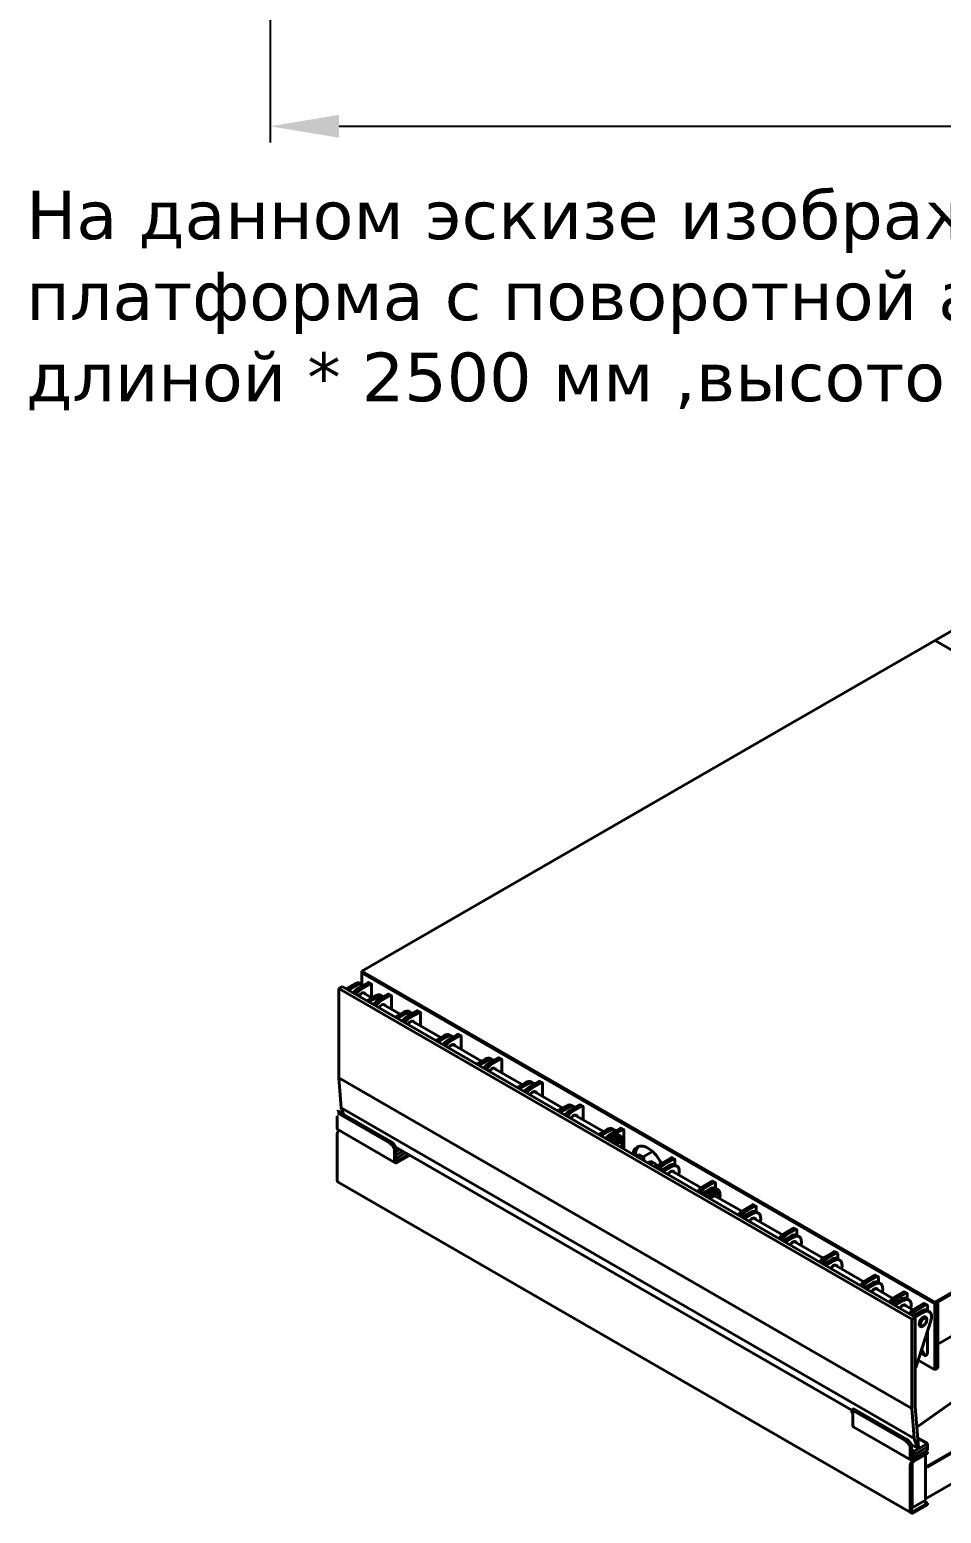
# Model space of a CAD drawing. Header units: millimetres. Extents: x 37083 to 44500, y 1140 to 6327.
# Drawn here: x 37083 to 38207, y 1140 to 2971 of the extents above; entities that cross this region are included whole.
import ezdxf

# ---------------------------------------------------------------- set-up
doc = ezdxf.new("R2010")
doc.units = ezdxf.units.MM
doc.linetypes.add('K5LT_BASIC', pattern=[0])
doc.layers.add('0 VIEW0', color=7, linetype='Continuous')
doc.styles.get("Standard").update_dxf_attribs({"font": 'verdana.TTF'})
doc.dimstyles.new('ISO-25', dxfattribs={"dimtxt": 80, "dimasz": 85, "dimexe": 20, "dimexo": 0, "dimgap": 20, "dimtad": 1, "dimtxsty": 'Standard', "dimcen": 2.5, "dimadec": 0, "dimazin": 0, "dimtfac": 1, "dimtmove": 0, "dimatfit": 3, "dimfxl": 1, "dimarcsym": 0})

# ---------------------------------------------------------------- blocks, each defined once
blk = doc.blocks.new('*D306')
at = {"color": 0, "lineweight": -2}
for p, q in [((37379.3, 3036.3), (37379.3, 2831.7)), ((39379.3, 3036.3), (39379.3, 2831.7)), ((37464.3, 2851.7), (39294.3, 2851.7))]:
    blk.add_line(p, q, dxfattribs=at)
at = {"color": 0}
for points in [[(37464.3, 2865.9), (37464.3, 2837.6), (37379.3, 2851.7)], [(39294.3, 2865.9), (39294.3, 2837.6), (39379.3, 2851.7)]]:
    blk.add_solid(points, dxfattribs=at)
at = {"layer": 'Defpoints', "color": 0}
for p in [(37379.3, 3036.3), (39379.3, 3036.3), (39379.3, 2851.7)]:
    blk.add_point(p, dxfattribs=at)
at = {"color": 0, "insert": (38379.3, 2901.7), "char_height": 60, "attachment_point": 5}
blk.add_mtext('W', dxfattribs=at)

msp = doc.modelspace()

# ---------------------------------------------------------------- linework, layer by layer
at = {"layer": '0 VIEW0', "color": 5, "linetype": 'K5LT_BASIC', "lineweight": 40}
for p, q in [((38022.596, 2114.795), (38247.456, 2244.618)), ((38906.053, 1809.115), (38198.946, 2217.364)), ((37492.266, 1808.608), (38022.596, 2114.795)), ((37492.266, 1808.608), (37492.266, 1806.567)), ((38199.372, 1400.36), (37492.266, 1808.608)), ((38199.372, 1398.319), (37492.266, 1806.567)), ((38199.372, 1398.319), (37492.266, 1806.567)), ((37492.266, 1806.567), (37492.266, 1792.762)), ((37468.224, 1789.829), (37463.981, 1787.38)), ((37463.981, 1787.38), (38171.088, 1379.131)), ((37463.981, 1787.38), (37463.981, 1677.153)), ((37468.224, 1789.829), (38175.331, 1381.581)), ((37473.174, 1786.971), (37483.78, 1793.095)), ((37476.002, 1785.338), (37486.609, 1791.462)), ((37499.69, 1794.524), (37488.377, 1787.992)), ((37490.53, 1793.764), (37493.359, 1792.131)), ((37502.519, 1792.891), (37491.205, 1786.359)), ((37504.703, 1775.985), (37494.116, 1782.097)), ((37498.453, 1772.376), (37509.059, 1778.5)), ((37503.769, 1793.015), (37500.94, 1794.648)), ((37501.281, 1770.743), (37511.888, 1776.867)), ((37504.287, 1776.225), (37504.287, 1791.87)), ((37524.439, 1780.235), (37513.125, 1773.703)), ((37515.809, 1779.169), (37518.638, 1777.536)), ((37527.267, 1778.602), (37515.954, 1772.07)), ((37528.517, 1778.726), (37525.689, 1780.359)), ((37529.035, 1761.937), (37529.035, 1777.582)), ((37539.705, 1755.777), (37518.865, 1767.809)), ((37533.455, 1752.168), (37544.061, 1758.292)), ((37560.148, 1759.619), (37548.834, 1753.087)), ((37550.811, 1758.961), (37553.64, 1757.328)), ((37564.226, 1758.11), (37561.398, 1759.742)), ((38923.627, 1764.416), (38202.908, 1348.309)), ((37536.283, 1750.535), (37546.89, 1756.659)), ((37562.976, 1757.986), (37551.663, 1751.454)), ((37589.909, 1726.791), (37554.574, 1747.192)), ((37564.744, 1741.32), (37564.744, 1756.965)), ((37583.659, 1723.183), (37594.266, 1729.306)), ((37586.488, 1721.55), (37597.094, 1727.673)), ((37610.353, 1730.633), (37599.039, 1724.101)), ((37601.016, 1729.975), (37603.844, 1728.342)), ((37613.181, 1729), (37601.867, 1722.468)), ((37614.431, 1729.124), (37611.603, 1730.757)), ((37614.949, 1712.334), (37614.949, 1727.979)), ((38850.726, 1722.326), (38177.258, 1246.016)), ((37640.114, 1697.805), (37604.778, 1718.206)), ((38729.703, 1706.546), (38199.372, 1400.36)), ((38729.703, 1704.505), (38199.372, 1398.319)), ((37633.864, 1694.197), (37644.47, 1700.321)), ((37636.692, 1692.564), (37647.299, 1698.688)), ((37660.557, 1701.647), (37649.243, 1695.115)), ((37651.22, 1700.989), (37654.049, 1699.356)), ((37663.386, 1700.014), (37652.072, 1693.482)), ((37690.318, 1668.82), (37654.983, 1689.221)), ((37664.636, 1700.138), (37661.807, 1701.771)), ((37665.153, 1683.349), (37665.153, 1698.994)), ((37463.981, 1677.153), (38171.088, 1268.904)), ((37463.981, 1677.153), (37466.827, 1639.961)), ((37684.068, 1665.211), (37694.675, 1671.335)), ((37686.897, 1663.578), (37697.503, 1669.702)), ((37710.762, 1672.662), (37699.448, 1666.13)), ((37701.425, 1672.004), (37704.253, 1670.371)), ((37713.59, 1671.029), (37702.276, 1664.497)), ((37714.84, 1671.153), (37712.012, 1672.786)), ((37715.358, 1654.363), (37715.358, 1670.008)), ((37740.523, 1639.834), (37705.187, 1660.235)), ((37462.772, 1633.472), (37526.412, 1596.73)), ((37464.4, 1635.209), (37528.039, 1598.467)), ((37466.827, 1639.961), (38173.934, 1231.713)), ((37466.827, 1639.961), (37469.594, 1632.21)), ((37734.273, 1636.226), (37744.88, 1642.349)), ((37737.101, 1634.593), (37747.708, 1640.716)), ((37760.966, 1643.676), (37749.653, 1637.144)), ((37751.63, 1643.018), (37754.458, 1641.385)), ((37763.795, 1642.043), (37752.481, 1635.511)), ((37790.728, 1610.848), (37755.392, 1631.25)), ((37765.045, 1642.167), (37762.216, 1643.8)), ((37765.562, 1625.378), (37765.562, 1641.023)), ((37461.86, 1615.507), (37461.86, 1629.476)), ((37462.896, 1613.218), (37533.606, 1572.393)), ((37784.478, 1607.24), (37795.084, 1613.364)), ((37787.306, 1605.607), (37797.913, 1611.731)), ((37811.171, 1614.691), (37799.857, 1608.159)), ((37801.834, 1614.032), (37804.663, 1612.399)), ((37813.999, 1613.058), (37802.686, 1606.526)), ((37815.249, 1613.181), (37812.421, 1614.814)), ((37815.767, 1589.175), (37815.767, 1612.037)), ((37461.86, 1606.526), (37461.86, 1551.004)), ((37532.956, 1593.465), (37534.058, 1591.105)), ((37800.827, 1598.723), (37805.068, 1601.306)), ((37800.827, 1598.723), (37802.135, 1597.968)), ((37805.747, 1599.86), (37801.962, 1597.555)), ((37802.135, 1597.968), (37806.376, 1600.55)), ((37805.068, 1601.306), (37806.376, 1600.55)), ((37805.072, 1601.308), (37810.726, 1604.752)), ((37805.072, 1601.308), (37806.38, 1600.553)), ((37805.072, 1601.304), (37805.072, 1601.308)), ((37806.376, 1600.55), (37806.402, 1599.484)), ((37806.38, 1600.553), (37812.035, 1603.996)), ((37806.406, 1599.486), (37806.38, 1600.553)), ((37811.862, 1603.584), (37806.663, 1600.418)), ((37806.663, 1600.418), (37806.68, 1599.713)), ((37811.821, 1598.67), (37807.7, 1601.049)), ((37811.035, 1605.475), (37810.328, 1605.883)), ((37810.726, 1604.752), (37812.035, 1603.996)), ((37813.115, 1594.993), (37813.115, 1595.809)), ((38952.795, 1598.973), (38187.705, 1157.248)), ((37531.329, 1591.728), (37532.43, 1589.368)), ((37532.571, 1588.652), (37532.571, 1574.682)), ((37533.63, 1592.02), (38097.089, 1266.707)), ((37534.339, 1589.672), (37534.339, 1575.703)), ((37534.339, 1585.909), (37539.277, 1588.76)), ((37534.339, 1581.827), (37542.813, 1586.719)), ((37534.339, 1581.827), (37542.813, 1586.719)), ((37534.339, 1577.744), (37546.348, 1584.678)), ((37536.106, 1574.682), (37549.884, 1582.637)), ((37550.248, 1580.806), (37536.106, 1572.641)), ((37834.152, 1582.643), (37830.616, 1580.602)), ((37836.98, 1581.01), (37833.445, 1578.969)), ((37834.152, 1582.643), (37836.98, 1581.01)), ((37840.516, 1578.969), (37836.98, 1581.01)), ((37851.185, 1586.226), (37839.566, 1579.517)), ((37840.516, 1574.886), (37840.516, 1578.969)), ((37874.103, 1578.356), (37862.79, 1571.824)), ((37876.932, 1576.723), (37865.618, 1570.191)), ((37878.182, 1576.847), (37875.353, 1578.48)), ((37878.7, 1569.654), (37878.7, 1575.703)), ((37849.001, 1574.07), (37845.466, 1572.029)), ((37851.83, 1572.437), (37848.294, 1570.396)), ((37849.001, 1574.07), (37851.83, 1572.437)), ((37855.365, 1570.396), (37851.83, 1572.437)), ((37855.365, 1566.313), (37855.365, 1570.396)), ((37856.689, 1566.471), (37857.343, 1566.87)), ((37856.689, 1566.471), (37856.974, 1566.306)), ((37858.193, 1568.967), (37858.901, 1569.375)), ((37861.199, 1562.945), (37871.805, 1569.069)), ((37864.027, 1561.312), (37874.634, 1567.436)), ((37875.423, 1561.949), (37910.975, 1541.424)), ((37878.555, 1569.737), (37881.384, 1568.104)), ((38170.21, 1140.009), (37463.103, 1548.257)), ((37911.403, 1533.959), (37922.01, 1540.083)), ((37924.308, 1549.371), (37912.994, 1542.839)), ((37914.232, 1532.326), (37924.838, 1538.45)), ((37927.136, 1547.738), (37915.823, 1541.206)), ((37928.386, 1547.862), (37925.558, 1549.495)), ((37928.76, 1540.752), (37931.588, 1539.119)), ((37928.904, 1540.668), (37928.904, 1546.717)), ((37920.328, 1529.729), (37924.569, 1532.312)), ((37920.328, 1529.729), (37921.636, 1528.974)), ((37925.248, 1530.866), (37921.463, 1528.561)), ((37921.636, 1528.974), (37925.877, 1531.556)), ((37924.569, 1532.312), (37925.877, 1531.556)), ((37924.573, 1532.314), (37930.227, 1535.758)), ((37924.573, 1532.314), (37925.881, 1531.559)), ((37924.573, 1532.31), (37924.573, 1532.314)), ((37925.877, 1531.556), (37925.903, 1530.49)), ((37925.881, 1531.559), (37931.536, 1535.002)), ((37925.907, 1530.492), (37925.881, 1531.559)), ((37931.363, 1534.59), (37926.164, 1531.424)), ((37926.164, 1531.424), (37926.181, 1530.719)), ((37927.201, 1532.055), (37961.18, 1512.438)), ((37929.829, 1536.889), (37930.537, 1536.481)), ((37930.227, 1535.758), (37931.536, 1535.002)), ((37974.513, 1520.385), (37963.199, 1513.853)), ((37978.591, 1518.876), (37975.763, 1520.509)), ((37961.608, 1504.974), (37972.214, 1511.098)), ((37964.436, 1503.341), (37975.043, 1509.465)), ((37977.341, 1518.752), (37966.027, 1512.22)), ((37975.832, 1503.978), (38011.384, 1483.452)), ((37978.964, 1511.766), (37981.793, 1510.133)), ((37979.109, 1511.683), (37979.109, 1517.732)), ((38024.717, 1491.4), (38013.403, 1484.868)), ((38027.546, 1489.767), (38016.232, 1483.235)), ((38028.796, 1489.89), (38025.967, 1491.523)), ((38029.313, 1482.697), (38029.313, 1488.746)), ((38011.812, 1475.988), (38022.419, 1482.112)), ((38014.641, 1474.355), (38025.247, 1480.479)), ((38026.037, 1474.992), (38061.589, 1454.467)), ((38029.169, 1482.781), (38031.997, 1481.148)), ((38062.017, 1447.003), (38072.624, 1453.126)), ((38074.922, 1462.414), (38063.608, 1455.882)), ((38064.845, 1445.37), (38075.452, 1451.493)), ((38077.75, 1460.781), (38066.436, 1454.249)), ((38079, 1460.905), (38076.172, 1462.538)), ((38079.374, 1453.795), (38082.202, 1452.162)), ((38079.518, 1453.712), (38079.518, 1459.76)), ((38076.242, 1446.007), (38111.793, 1425.481)), ((38125.126, 1433.428), (38113.813, 1426.896)), ((38127.955, 1431.795), (38116.641, 1425.263)), ((38129.205, 1431.919), (38126.376, 1433.552)), ((38129.722, 1424.726), (38129.722, 1430.775)), ((38112.222, 1418.017), (38122.828, 1424.141)), ((38115.05, 1416.384), (38125.657, 1422.508)), ((38126.446, 1417.021), (38147.502, 1404.865)), ((38129.578, 1424.809), (38132.407, 1423.176)), ((38160.835, 1412.812), (38149.521, 1406.28)), ((38163.664, 1411.179), (38152.35, 1404.647)), ((38164.914, 1411.303), (38162.085, 1412.936)), ((38147.223, 1397.809), (38157.83, 1403.932)), ((38150.052, 1396.176), (38160.658, 1402.299)), ((38161.448, 1396.813), (38172.251, 1390.576)), ((38164.58, 1404.601), (38167.408, 1402.968)), ((38165.431, 1404.109), (38165.431, 1410.158)), ((38185.584, 1398.523), (38174.27, 1391.991)), ((38188.412, 1396.89), (38177.099, 1390.358)), ((38189.662, 1397.014), (38186.834, 1398.647)), ((38190.18, 1389.821), (38190.18, 1395.869)), ((38202.908, 1400.36), (38199.372, 1398.319)), ((38199.372, 1400.36), (38199.372, 1398.319)), ((38199.372, 1316.669), (38199.372, 1398.319)), ((38202.908, 1318.711), (38202.908, 1400.36)), ((38175.331, 1381.581), (38171.088, 1379.131)), ((38171.088, 1379.131), (38171.088, 1268.904)), ((38172.502, 1383.214), (38183.109, 1389.337)), ((38175.331, 1381.581), (38185.937, 1387.704)), ((38175.331, 1271.355), (38175.331, 1381.581)), ((38194.593, 1377.032), (38176.227, 1320.817)), ((38186.727, 1382.218), (38188.002, 1381.482)), ((38189.296, 1378.621), (38189.296, 1377.804)), ((38189.859, 1390.006), (38192.687, 1388.373)), ((38180.477, 1371.393), (38181.752, 1370.657)), ((38184.877, 1370.966), (38185.584, 1371.375)), ((38190.18, 1337.49), (38190.18, 1363.524)), ((38182.323, 1339.476), (38183.981, 1336.316)), ((38183.08, 1341.792), (38186.809, 1334.683)), ((38178.76, 1328.57), (38199.372, 1316.669)), ((38187.162, 1334.304), (38184.334, 1335.937)), ((38202.908, 1318.711), (38199.372, 1316.669)), ((38096.901, 1266.506), (38098.528, 1268.244)), ((38098.116, 1262.769), (38097.014, 1265.129)), ((38099.168, 1266.049), (38162.808, 1229.306)), ((38100.796, 1267.786), (38164.435, 1231.043)), ((38171.088, 1268.904), (38173.934, 1231.713)), ((38179.185, 1220.677), (38175.331, 1271.355)), ((38098.256, 1248.084), (38098.256, 1262.053)), ((38099.292, 1245.795), (38170.002, 1204.97)), ((38189.973, 1197.694), (38278.361, 1248.725)), ((38190.18, 1196.374), (38278.568, 1247.405)), ((38173.934, 1231.713), (38178.148, 1219.908)), ((38190.18, 1225.63), (38178.286, 1232.497)), ((38167.725, 1224.305), (38168.826, 1221.945)), ((38168.967, 1221.228), (38168.967, 1207.259)), ((38169.352, 1226.042), (38170.454, 1223.682)), ((38170.027, 1224.597), (38178.148, 1219.908)), ((38170.735, 1222.249), (38170.735, 1208.279)), ((38170.735, 1218.486), (38174.27, 1216.444)), ((38170.735, 1214.403), (38174.27, 1212.362)), ((38170.735, 1214.403), (38174.27, 1212.362)), ((38170.735, 1210.321), (38174.27, 1208.279)), ((38172.502, 1207.259), (38186.645, 1215.424)), ((38186.645, 1213.382), (38172.502, 1205.217)), ((38190.18, 1215.424), (38173.21, 1205.626)), ((38173.21, 1203.585), (38190.18, 1213.382)), ((38174.27, 1216.444), (38190.18, 1225.63)), ((38174.27, 1212.362), (38190.18, 1221.547)), ((38174.27, 1212.362), (38190.18, 1221.547)), ((38174.27, 1208.279), (38190.18, 1217.465)), ((38174.27, 1212.362), (38174.27, 1216.444)), ((38174.27, 1208.279), (38174.27, 1212.362)), ((38178.148, 1219.908), (38179.185, 1220.677)), ((38187.705, 1211.954), (38187.705, 1155.615)), ((38188.109, 1215.424), (38188.109, 1216.269)), ((38188.412, 1216.444), (38190.18, 1215.424)), ((38190.18, 1221.547), (38190.18, 1225.63)), ((38190.18, 1217.465), (38190.18, 1221.547)), ((38190.18, 1213.382), (38190.18, 1215.424)), ((38168.967, 1198.277), (38168.967, 1142.756)), ((38170.735, 1143.776), (38170.735, 1199.298)), ((38171.442, 1201.706), (38171.442, 1146.226)), ((38187.705, 1198.482), (38189.973, 1197.694)), ((38187.705, 1197.234), (38190.18, 1196.374)), ((38187.705, 1195.927), (38189.118, 1196.743)), ((38190.18, 1196.374), (38189.973, 1197.694)), ((38187.705, 1155.615), (38171.442, 1146.226)), ((38185.937, 1154.595), (38190.18, 1152.145)), ((38171.442, 1146.226), (38170.735, 1146.634)), ((38190.18, 1152.145), (38173.21, 1142.347)), ((38173.21, 1140.306), (38190.18, 1150.104)), ((38190.18, 1150.104), (38190.18, 1152.145))]:
    msp.add_line(p, q, dxfattribs=at)
for centre, major_axis, ratio, start_param, end_param in [((37499.69, 1792.483), (1.25, 2.165), 0.57735027, 0, 0.78539816), ((37485.548, 1779.827), (-3.375, -5.846), 0.57735027, 4.38266316, 4.71238898), ((37488.377, 1776.969), (6.75, 11.691), 0.57735027, 0.78539816, 1.49214785), ((37483.78, 1782.072), (-6.75, -11.691), 0.57735027, 3.14159265, 3.92699082), ((37491.205, 1775.336), (6.75, 11.691), 0.57735027, 0.78539816, 1.49214785), ((37486.609, 1780.439), (-6.75, -11.691), 0.57735027, 3.14159265, 3.92699082), ((37492.266, 1775.949), (3.375, 5.846), 0.57735027, 0, 1.57079633), ((37486.609, 1780.439), (-6.75, -11.691), 0.57735027, 2.99046814, 3.14159265), ((37492.266, 1775.949), (3.375, 5.846), 0.57735027, 5.89586871, 6.28318531), ((37502.519, 1790.85), (1.25, 2.165), 0.57735027, 0, 0.78539816), ((37502.519, 1790.85), (1.25, 2.165), 0.57735027, 5.49778714, 6.28318531), ((37509.059, 1767.477), (-6.75, -11.691), 0.57735027, 3.14159265, 3.92699082), ((37511.888, 1765.844), (-6.75, -11.691), 0.57735027, 3.14159265, 3.92699082), ((37511.888, 1765.844), (-6.75, -11.691), 0.57735027, 3.0613446, 3.14159265), ((37524.439, 1778.194), (1.25, 2.165), 0.57735027, 0, 0.78539816), ((37527.267, 1776.561), (1.25, 2.165), 0.57735027, 0, 0.78539816), ((37527.267, 1776.561), (1.25, 2.165), 0.57735027, 5.49778714, 6.28318531), ((37513.125, 1762.681), (6.75, 11.691), 0.57735027, 0.78539816, 1.49214784), ((37515.954, 1761.048), (6.75, 11.691), 0.57735027, 0.78539816, 1.49214784), ((37517.014, 1761.66), (3.375, 5.846), 0.57735027, 0, 1.57079631), ((37517.014, 1761.66), (3.375, 5.846), 0.57735027, 5.89586875, 6.28318531), ((37544.061, 1747.269), (-6.75, -11.691), 0.57735027, 3.14159265, 3.92699082), ((37546.89, 1745.636), (-6.75, -11.691), 0.57735027, 3.14159265, 3.92699082), ((37560.148, 1757.577), (1.25, 2.165), 0.57735027, 0, 0.78539816), ((37562.976, 1755.944), (1.25, 2.165), 0.57735027, 0, 0.78539816), ((37545.829, 1745.024), (-3.375, -5.846), 0.57735027, 4.0822268, 4.71238898), ((37548.834, 1742.064), (6.75, 11.691), 0.57735027, 0.78539816, 1.49214785), ((37551.663, 1740.431), (6.75, 11.691), 0.57735027, 0.78539816, 1.49214785), ((37552.723, 1741.043), (3.375, 5.846), 0.57735027, 0, 1.57079633), ((37546.89, 1745.636), (-6.75, -11.691), 0.57735027, 2.96766736, 3.14159265), ((37552.723, 1741.043), (3.375, 5.846), 0.57735027, 5.89586871, 6.28318531), ((37562.976, 1755.944), (1.25, 2.165), 0.57735027, 5.49778714, 6.28318531), ((37599.039, 1713.078), (6.75, 11.691), 0.57735027, 0.78539816, 1.49214785), ((37594.266, 1718.284), (-6.75, -11.691), 0.57735027, 3.14159265, 3.92699082), ((37601.867, 1711.445), (6.75, 11.691), 0.57735027, 0.78539816, 1.49214785), ((37597.094, 1716.651), (-6.75, -11.691), 0.57735027, 3.14159265, 3.92699082), ((37597.094, 1716.651), (-6.75, -11.691), 0.57735027, 2.96766736, 3.14159265), ((37610.353, 1728.592), (1.25, 2.165), 0.57735027, 0, 0.78539816), ((37613.181, 1726.959), (1.25, 2.165), 0.57735027, 0, 0.78539816), ((37613.181, 1726.959), (1.25, 2.165), 0.57735027, 5.49778714, 6.28318531), ((37596.034, 1716.038), (-3.375, -5.846), 0.57735027, 4.0822268, 4.71238898), ((37602.928, 1712.058), (3.375, 5.846), 0.57735027, 0, 1.57079633), ((37602.928, 1712.058), (3.375, 5.846), 0.57735027, 5.89586871, 6.28318531), ((37646.238, 1687.053), (-3.375, -5.846), 0.57735027, 4.0822268, 4.71238898), ((37649.243, 1684.093), (6.75, 11.691), 0.57735027, 0.78539816, 1.49214785), ((37644.47, 1689.298), (-6.75, -11.691), 0.57735027, 3.14159265, 3.92699082), ((37652.072, 1682.46), (6.75, 11.691), 0.57735027, 0.78539816, 1.49214785), ((37647.299, 1687.665), (-6.75, -11.691), 0.57735027, 3.14159265, 3.92699082), ((37653.133, 1683.072), (3.375, 5.846), 0.57735027, 0, 1.57079633), ((37647.299, 1687.665), (-6.75, -11.691), 0.57735027, 2.96766736, 3.14159265), ((37653.133, 1683.072), (3.375, 5.846), 0.57735027, 5.89586871, 6.28318531), ((37660.557, 1699.606), (1.25, 2.165), 0.57735027, 0, 0.78539816), ((37663.386, 1697.973), (1.25, 2.165), 0.57735027, 0, 0.78539816), ((37663.386, 1697.973), (1.25, 2.165), 0.57735027, 5.49778714, 6.28318531), ((37694.675, 1660.312), (-6.75, -11.691), 0.57735027, 3.14159265, 3.92699082), ((37697.503, 1658.679), (-6.75, -11.691), 0.57735027, 3.14159265, 3.92699082), ((37697.503, 1658.679), (-6.75, -11.691), 0.57735027, 2.96766736, 3.14159265), ((37710.762, 1670.621), (1.25, 2.165), 0.57735027, 0, 0.78539816), ((37713.59, 1668.988), (1.25, 2.165), 0.57735027, 0, 0.78539816), ((37713.59, 1668.988), (1.25, 2.165), 0.57735027, 5.49778714, 6.28318531), ((37696.443, 1658.067), (-3.375, -5.846), 0.57735027, 4.0822268, 4.71238898), ((37699.448, 1655.107), (6.75, 11.691), 0.57735027, 0.78539816, 1.49214785), ((37702.276, 1653.474), (6.75, 11.691), 0.57735027, 0.78539816, 1.49214785), ((37703.337, 1654.086), (3.375, 5.846), 0.57735027, 0, 1.57079633), ((37703.337, 1654.086), (3.375, 5.846), 0.57735027, 5.89586871, 6.28318531), ((37460.092, 1628.456), (1.25, 2.165), 0.57735027, 5.49778714, 5.89921287), ((37465.781, 1632.249), (3.649, -3.418), 0.305865, 2.22233759, 3.14159265), ((37746.647, 1629.081), (-3.375, -5.846), 0.57735027, 4.0822268, 4.71238898), ((37749.653, 1626.121), (6.75, 11.691), 0.57735027, 0.78539816, 1.49214785), ((37744.88, 1631.327), (-6.75, -11.691), 0.57735027, 3.14159265, 3.92699082), ((37752.481, 1624.488), (6.75, 11.691), 0.57735027, 0.78539816, 1.49214785), ((37747.708, 1629.694), (-6.75, -11.691), 0.57735027, 3.14159265, 3.92699082), ((37753.542, 1625.101), (3.375, 5.846), 0.57735027, 0, 1.57079633), ((37747.708, 1629.694), (-6.75, -11.691), 0.57735027, 2.96766736, 3.14159265), ((37753.542, 1625.101), (3.375, 5.846), 0.57735027, 5.89586871, 6.28318531), ((37760.966, 1641.635), (1.25, 2.165), 0.57735027, 0, 0.78539816), ((37763.795, 1640.002), (1.25, 2.165), 0.57735027, 0, 0.78539816), ((37763.795, 1640.002), (1.25, 2.165), 0.57735027, 5.49778714, 6.28318531), ((37465.396, 1617.548), (-2.5, -4.33), 0.57735027, 5.49778714, 6.28318531), ((37466.103, 1608.975), (-3, -5.196), 0.57735027, 4.35996058, 5.49778714), ((37795.084, 1602.341), (-6.75, -11.691), 0.57735027, 3.14159265, 3.92699082), ((37797.913, 1600.708), (-6.75, -11.691), 0.57735027, 3.14159265, 3.92699082), ((37797.913, 1600.708), (-6.75, -11.691), 0.57735027, 2.96766736, 3.14159265), ((37811.171, 1612.649), (1.25, 2.165), 0.57735027, 0, 0.78539816), ((37813.999, 1611.016), (1.25, 2.165), 0.57735027, 0, 0.78539816), ((37813.999, 1611.016), (1.25, 2.165), 0.57735027, 5.49778714, 6.28318531), ((37527.793, 1593.769), (3.649, -3.418), 0.305865, 0.65154126, 2.22233759), ((37529.421, 1595.506), (3.649, -3.418), 0.305865, 0.65154126, 2.22233759), ((37796.852, 1600.096), (-3.375, -5.846), 0.57735027, 4.0822268, 4.71238898), ((37799.857, 1597.136), (6.75, 11.691), 0.57735027, 0.78539816, 1.49214785), ((37802.686, 1595.503), (6.75, 11.691), 0.57735027, 0.78539816, 1.49214785), ((37804.453, 1595.707), (5.875, 10.176), 0.57735027, 0, 1.57079633), ((37805.16, 1595.299), (5.875, 10.176), 0.57735027, 0, 1.57079633), ((37801.481, 1598.345), (-0.481, 0.79), 0.56130955, 0.77206319, 3.14159265), ((37805.16, 1595.299), (3.25, 5.629), 0.57735027, 1.46977414, 1.57079633), ((37801.481, 1598.345), (-0.481, 0.79), 0.56130955, 3.14159265, 3.91365585), ((37808.696, 1593.257), (-3.125, -5.413), 0.57735027, 3.95440193, 4.71238898), ((37805.722, 1600.928), (0.627, 1.148), 0.57735019, 3.92661509, 4.69867828), ((37805.726, 1600.93), (-0.938, 0.512), 0.02373129, 2.35581876, 3.12788195), ((37809.403, 1592.849), (-2.625, -4.547), 0.57735027, 3.95440193, 4.71238898), ((37805.16, 1595.299), (3.25, 5.629), 0.57735027, 0, 0.1558444), ((37803.746, 1596.115), (3.375, 5.846), 0.57735027, 5.89586871, 5.98240597), ((37804.453, 1595.707), (3.25, 5.629), 0.57735027, 6.00493848, 6.17418393), ((37805.16, 1595.299), (3.25, 5.629), 0.57735027, 6.00493848, 6.28318531), ((37808.696, 1593.257), (-3.125, -5.413), 0.57735027, 3.14159265, 3.95440193), ((37809.403, 1592.849), (-2.625, -4.547), 0.57735027, 2.35619449, 3.95440193), ((37805.16, 1595.299), (5.875, 10.176), 0.57735027, 5.68856487, 6.28318531), ((37808.696, 1593.257), (-3.125, -5.413), 0.57735027, 2.35619449, 3.14159265), ((37811.38, 1604.374), (-0.481, 0.79), 0.56130955, 3.14159265, 3.91365585), ((37809.403, 1592.849), (-2.625, -4.547), 0.57735027, 1.57079633, 2.35619449), ((37805.16, 1595.299), (5.875, 10.176), 0.57735027, 5.17099252, 5.68856487), ((37845.819, 1567.742), (13.75, -23.816), 0.57735027, 1.39532765, 3.14159265), ((37530.803, 1587.631), (1.25, 2.165), 0.57735027, 5.49778714, 5.89921287), ((37530.803, 1587.631), (2.5, 4.33), 0.57735027, 5.49778714, 5.89921287), ((37536.106, 1576.723), (-1.25, -2.165), 0.57735027, 5.49778714, 6.28318531), ((37546.713, 1582.847), (-5, 0), 0.57735027, 2.35619449, 2.76421738), ((37845.819, 1567.742), (13.75, -23.816), 0.57735027, 3.14159265, 3.74415568), ((37849.355, 1569.783), (13.75, -23.816), 0.57735027, 3.27051436, 3.92699082), ((37874.103, 1576.315), (1.25, 2.165), 0.57735027, 0, 0.78539816), ((37876.932, 1574.682), (1.25, 2.165), 0.57735027, 0, 0.78539816), ((37876.932, 1574.682), (1.25, 2.165), 0.57735027, 5.49778714, 6.28318531), ((37536.106, 1576.723), (-2.5, -4.33), 0.57735027, 5.49778714, 6.28318531), ((37536.106, 1576.723), (-2.5, -4.33), 0.57735027, 0, 0.78539816), ((37536.106, 1576.723), (-1.25, -2.165), 0.57735027, 0, 0.78539816), ((37858.193, 1564.68), (-2.625, -4.547), 0.57735027, 3.95440193, 4.712389), ((37858.901, 1564.272), (-3.125, -5.413), 0.57735027, 3.95440193, 4.712389), ((37862.436, 1562.231), (-5.875, -10.176), 0.57735027, 3.72033905, 4.71238898), ((37862.79, 1560.802), (6.75, 11.691), 0.57735027, 0.78539816, 1.49214785), ((37857.343, 1566.094), (-0.481, 0.79), 0.56130955, 0.77206319, 1.32909459), ((37858.193, 1564.68), (-2.625, -4.547), 0.57735027, 3.92699082, 3.95440193), ((37858.901, 1564.272), (-3.125, -5.413), 0.57735027, 3.92699082, 3.95440193), ((37858.901, 1564.272), (-3.125, -5.413), 0.57735027, 3.72920053, 3.92699082), ((37865.618, 1559.169), (6.75, 11.691), 0.57735027, 0.78539816, 1.49214785), ((37873.573, 1555.801), (-3.375, -5.846), 0.57735027, 3.14159265, 4.71238898), ((37871.805, 1558.046), (-6.75, -11.691), 0.57735027, 3.14159265, 3.92699082), ((37874.634, 1556.413), (-6.75, -11.691), 0.57735027, 3.14159265, 3.92699082), ((37873.573, 1555.801), (-3.375, -5.846), 0.57735027, 2.75427609, 3.14159265), ((37874.634, 1556.413), (-6.75, -11.691), 0.57735027, 1.9653493, 3.14159265), ((37466.103, 1553.453), (-3, -5.196), 0.57735027, 5.49778714, 6.28318531), ((37912.994, 1531.816), (6.75, 11.691), 0.57735027, 0.78539816, 1.49214785), ((37915.823, 1530.183), (6.75, 11.691), 0.57735027, 0.78539816, 1.49214785), ((37923.954, 1526.713), (-5.875, -10.176), 0.57735027, 3.14159265, 4.49235919), ((37922.01, 1529.06), (-6.75, -11.691), 0.57735027, 3.14159265, 3.92699082), ((37924.308, 1547.33), (1.25, 2.165), 0.57735027, 0, 0.78539816), ((37924.838, 1527.427), (-6.75, -11.691), 0.57735027, 3.14159265, 3.92699082), ((37927.136, 1545.697), (1.25, 2.165), 0.57735027, 0, 0.78539816), ((37927.136, 1545.697), (1.25, 2.165), 0.57735027, 5.49778714, 6.28318531), ((37924.838, 1527.427), (-6.75, -11.691), 0.57735027, 1.9653493, 3.14159265), ((37923.954, 1526.713), (-5.875, -10.176), 0.57735027, 4.49235919, 4.71238898), ((37924.662, 1526.305), (-5.875, -10.176), 0.57735027, 4.49235919, 4.71238898), ((37924.662, 1526.305), (-5.875, -10.176), 0.57735027, 3.14159265, 4.49235919), ((37920.982, 1529.351), (-0.481, 0.79), 0.56130955, 0.77206319, 3.14159265), ((37924.662, 1526.305), (-3.25, -5.629), 0.57735027, 4.6113668, 4.71238898), ((37920.982, 1529.351), (-0.481, 0.79), 0.56130955, 3.14159265, 3.91365585), ((37925.223, 1531.934), (0.627, 1.148), 0.57735019, 3.92661509, 4.69867828), ((37925.227, 1531.936), (-0.938, 0.512), 0.02373129, 2.35581876, 3.12788195), ((37924.662, 1526.305), (-3.25, -5.629), 0.57735027, 3.14159265, 3.29743706), ((37923.954, 1526.713), (-3.25, -5.629), 0.57735027, 2.86334588, 3.03259128), ((37924.662, 1526.305), (-3.25, -5.629), 0.57735027, 2.86334588, 3.14159265), ((37924.662, 1526.305), (-5.875, -10.176), 0.57735027, 2.13165663, 3.14159265), ((37930.882, 1535.38), (-0.481, 0.79), 0.56130955, 3.14159265, 3.91365585), ((37974.513, 1518.344), (1.25, 2.165), 0.57735027, 0, 0.78539816), ((37963.199, 1502.831), (6.75, 11.691), 0.57735027, 0.78539816, 1.49214785), ((37966.027, 1501.198), (6.75, 11.691), 0.57735027, 0.78539816, 1.49214785), ((37973.982, 1497.829), (-3.375, -5.846), 0.57735027, 3.14159265, 4.71238898), ((37972.214, 1500.075), (-6.75, -11.691), 0.57735027, 3.14159265, 3.92699082), ((37975.043, 1498.442), (-6.75, -11.691), 0.57735027, 3.14159265, 3.92699082), ((37977.341, 1516.711), (1.25, 2.165), 0.57735027, 0, 0.78539816), ((37973.982, 1497.829), (-3.375, -5.846), 0.57735027, 2.75427609, 3.14159265), ((37977.341, 1516.711), (1.25, 2.165), 0.57735027, 5.49778714, 6.28318531), ((37975.043, 1498.442), (-6.75, -11.691), 0.57735027, 1.9653493, 3.14159265), ((38013.403, 1473.845), (6.75, 11.691), 0.57735027, 0.78539816, 1.49214785), ((38022.419, 1471.089), (-6.75, -11.691), 0.57735027, 3.14159265, 3.92699082), ((38024.717, 1489.358), (1.25, 2.165), 0.57735027, 0, 0.78539816), ((38027.546, 1487.725), (1.25, 2.165), 0.57735027, 0, 0.78539816), ((38027.546, 1487.725), (1.25, 2.165), 0.57735027, 5.49778714, 6.28318531), ((38016.232, 1472.212), (6.75, 11.691), 0.57735027, 0.78539816, 1.49214785), ((38024.187, 1468.844), (-3.375, -5.846), 0.57735027, 3.14159265, 4.71238898), ((38025.247, 1469.456), (-6.75, -11.691), 0.57735027, 3.14159265, 3.92699082), ((38024.187, 1468.844), (-3.375, -5.846), 0.57735027, 2.75427609, 3.14159265), ((38025.247, 1469.456), (-6.75, -11.691), 0.57735027, 1.9653493, 3.14159265), ((38063.608, 1444.859), (6.75, 11.691), 0.57735027, 0.78539816, 1.49214785), ((38066.436, 1443.226), (6.75, 11.691), 0.57735027, 0.78539816, 1.49214785), ((38072.624, 1442.104), (-6.75, -11.691), 0.57735027, 3.14159265, 3.92699082), ((38074.922, 1460.373), (1.25, 2.165), 0.57735027, 0, 0.78539816), ((38075.452, 1440.471), (-6.75, -11.691), 0.57735027, 3.14159265, 3.92699082), ((38077.75, 1458.74), (1.25, 2.165), 0.57735027, 0, 0.78539816), ((38077.75, 1458.74), (1.25, 2.165), 0.57735027, 5.49778714, 6.28318531), ((38075.452, 1440.471), (-6.75, -11.691), 0.57735027, 1.9653493, 3.14159265), ((38074.391, 1439.858), (-3.375, -5.846), 0.57735027, 3.14159265, 4.71238898), ((38074.391, 1439.858), (-3.375, -5.846), 0.57735027, 2.75427609, 3.14159265), ((38125.126, 1431.387), (1.25, 2.165), 0.57735027, 0, 0.78539816), ((38127.955, 1429.754), (1.25, 2.165), 0.57735027, 0, 0.78539816), ((38127.955, 1429.754), (1.25, 2.165), 0.57735027, 5.49778714, 6.28318531), ((38113.813, 1415.874), (6.75, 11.691), 0.57735027, 0.78539816, 1.49214785), ((38116.641, 1414.241), (6.75, 11.691), 0.57735027, 0.78539816, 1.49214785), ((38124.596, 1410.873), (-3.375, -5.846), 0.57735027, 3.14159265, 4.71238898), ((38122.828, 1413.118), (-6.75, -11.691), 0.57735027, 3.14159265, 3.92699082), ((38125.657, 1411.485), (-6.75, -11.691), 0.57735027, 3.14159265, 3.92699082), ((38124.596, 1410.873), (-3.375, -5.846), 0.57735027, 2.75427609, 3.14159265), ((38125.657, 1411.485), (-6.75, -11.691), 0.57735027, 1.9653493, 3.14159265), ((38160.835, 1410.771), (1.25, 2.165), 0.57735027, 0, 0.78539816), ((38163.664, 1409.138), (1.25, 2.165), 0.57735027, 0, 0.78539816), ((38163.664, 1409.138), (1.25, 2.165), 0.57735027, 5.49778714, 6.28318531), ((38149.521, 1395.257), (6.75, 11.691), 0.57735027, 0.78539816, 1.49214785), ((38152.35, 1393.624), (6.75, 11.691), 0.57735027, 0.78539816, 1.49214785), ((38159.598, 1390.664), (-3.375, -5.846), 0.57735027, 3.14159265, 4.71238898), ((38157.83, 1392.91), (-6.75, -11.691), 0.57735027, 3.14159265, 3.92699082), ((38160.658, 1391.277), (-6.75, -11.691), 0.57735027, 3.14159265, 3.92699082), ((38159.598, 1390.664), (-3.375, -5.846), 0.57735027, 2.75427609, 3.14159265), ((38160.658, 1391.277), (-6.75, -11.691), 0.57735027, 1.9653493, 3.14159265), ((38174.27, 1380.968), (6.75, 11.691), 0.57735027, 0.78539816, 1.49214786), ((38185.584, 1396.482), (1.25, 2.165), 0.57735027, 0, 0.78539816), ((38188.412, 1394.849), (1.25, 2.165), 0.57735027, 0, 0.78539816), ((38188.412, 1394.849), (1.25, 2.165), 0.57735027, 5.49778714, 6.28318531), ((38177.099, 1379.335), (6.75, 11.691), 0.57735027, 0.78539816, 1.49214786), ((38184.877, 1376.069), (-3.375, -5.846), 0.57735027, 3.14159265, 5.49778714), ((38184.877, 1376.069), (-3.125, -5.413), 0.57735027, 3.95440193, 6.28318531), ((38184.877, 1376.069), (-3.375, -5.846), 0.57735027, 0, 3.14159265), ((38185.584, 1375.661), (-2.625, -4.547), 0.57735027, 3.95440193, 7.06858347), ((38183.109, 1378.315), (-6.75, -11.691), 0.57735027, 3.14159265, 3.92699082), ((38184.877, 1376.069), (-3.125, -5.413), 0.57735027, 3.14159265, 3.95440193), ((38185.584, 1375.661), (-2.625, -4.547), 0.57735027, 2.35619449, 3.95440193), ((38185.584, 1375.661), (-2.625, -4.547), 0.57735027, 0.78539816, 2.35619449), ((38185.937, 1376.682), (-6.75, -11.691), 0.57735027, 3.14159265, 3.92699082), ((38184.877, 1376.069), (-3.125, -5.413), 0.57735027, 2.35619449, 3.14159265), ((38185.937, 1376.682), (-6.75, -11.691), 0.57735027, 1.92095764, 3.14159265), ((38184.877, 1376.069), (-3.375, -5.846), 0.57735027, 5.49778714, 6.28318531), ((38184.877, 1376.069), (-3.125, -5.413), 0.57735027, 0, 0.78539816), ((38188.412, 1336.469), (1.25, 2.165), 0.57735027, 3.14159265, 5.49778714), ((38174.624, 1320.752), (-1.25, -2.165), 0.57735027, 1.19691501, 1.92095764), ((38185.584, 1338.102), (1.25, 2.165), 0.57735027, 2.79143134, 3.14159265), ((38188.412, 1336.469), (1.25, 2.165), 0.57735027, 2.79143134, 3.14159265), ((38100.55, 1263.088), (3.649, -3.418), 0.305865, 3.14159265, 3.79313392), ((38100.55, 1263.088), (3.649, -3.418), 0.305865, 2.22233759, 3.14159265), ((38102.177, 1264.825), (3.649, -3.418), 0.305865, 2.22233759, 3.14159265), ((38096.488, 1261.032), (1.25, 2.165), 0.57735027, 5.49778714, 5.89921287), ((38101.792, 1250.125), (-2.5, -4.33), 0.57735027, 5.49778714, 6.28318531), ((38164.19, 1226.346), (3.649, -3.418), 0.305865, 0.65154126, 2.22233759), ((38165.817, 1228.083), (3.649, -3.418), 0.305865, 0.65154126, 2.22233759), ((38167.199, 1220.207), (1.25, 2.165), 0.57735027, 5.49778714, 5.89921287), ((38167.199, 1220.207), (2.5, 4.33), 0.57735027, 5.49778714, 5.89921287), ((38183.109, 1215.424), (-5, 0), 0.57735027, 2.35619449, 3.14159265), ((38172.502, 1209.3), (-2.5, -4.33), 0.57735027, 5.49778714, 6.28318531), ((38173.21, 1200.727), (-3, -5.196), 0.57735027, 3.92699082, 5.49778714), ((38172.502, 1209.3), (-2.5, -4.33), 0.57735027, 0, 0.78539816), ((38172.502, 1209.3), (-1.25, -2.165), 0.57735027, 5.49778714, 6.28318531), ((38173.21, 1200.727), (-1.75, -3.031), 0.57735027, 3.92699082, 5.49778714), ((38172.502, 1209.3), (-1.25, -2.165), 0.57735027, 0, 0.78539816), ((38173.21, 1145.205), (-3, -5.196), 0.57735027, 5.49778714, 6.28318531), ((38173.21, 1145.205), (-3, -5.196), 0.57735027, 0, 0.78539816), ((38173.21, 1145.205), (-1.75, -3.031), 0.57735027, 5.49778714, 6.28318531), ((38173.21, 1145.205), (-1.75, -3.031), 0.57735027, 0, 0.78539816)]:
    msp.add_ellipse(centre, major_axis=major_axis, ratio=ratio, start_param=start_param, end_param=end_param, dxfattribs=at)
for points, knots in [([(37806.454, 1599.513), (37806.406, 1599.485), (37806.327, 1599.444), (37806.198, 1599.392), (37806.076, 1599.353), (37805.933, 1599.319), (37805.79, 1599.298), (37805.644, 1599.289), (37805.494, 1599.293), (37805.349, 1599.313), (37805.228, 1599.344), (37805.126, 1599.382), (37805.068, 1599.411), (37805.038, 1599.428)], [0, 0, 0, 0, 1.7837286, 2.69832709, 3.999109, 5.31427558, 6.64382683, 7.84748151, 9.21853554, 10.69452289, 11.93401526, 12.85707024, 14, 14, 14, 14]), ([(37806.454, 1599.513), (37806.501, 1599.542), (37806.565, 1599.589), (37806.642, 1599.662), (37806.695, 1599.729), (37806.733, 1599.806), (37806.746, 1599.868), (37806.747, 1599.903), (37806.747, 1599.913)], [0, 0, 0, 0, 2.25928574, 3.41772411, 5.06530601, 6.73110772, 8.41512925, 9, 9, 9, 9]), ([(37806.747, 1599.913), (37806.747, 1599.927), (37806.742, 1599.969), (37806.72, 1600.035), (37806.689, 1600.085), (37806.671, 1600.109)], [0, 0, 0, 0, 1.31592238, 3.74780837, 6, 6, 6, 6]), ([(37924.539, 1530.434), (37924.568, 1530.417), (37924.613, 1530.395), (37924.685, 1530.366), (37924.765, 1530.34), (37924.876, 1530.315), (37925.009, 1530.299), (37925.139, 1530.296), (37925.26, 1530.302), (37925.382, 1530.317), (37925.508, 1530.341), (37925.631, 1530.375), (37925.733, 1530.411), (37925.843, 1530.457), (37925.912, 1530.494), (37925.955, 1530.52)], [0, 0, 0, 0, 1.24699203, 1.82046745, 2.74705496, 4.12143303, 5.58582197, 6.98529527, 8.14314464, 9.30463955, 10.71967223, 12.04318614, 13.2751813, 14.17460982, 16, 16, 16, 16]), ([(37926.248, 1530.919), (37926.249, 1530.894), (37926.243, 1530.845), (37926.216, 1530.773), (37926.174, 1530.706), (37926.124, 1530.649), (37926.055, 1530.586), (37925.997, 1530.545), (37925.955, 1530.52)], [0, 0, 0, 0, 1.57965054, 3.14790621, 4.61473325, 5.98013167, 6.97695238, 9, 9, 9, 9]), ([(37926.172, 1531.115), (37926.192, 1531.089), (37926.222, 1531.04), (37926.243, 1530.974), (37926.248, 1530.934), (37926.248, 1530.919)], [0, 0, 0, 0, 2.4403889, 4.61242877, 6, 6, 6, 6])]:
    msp.add_open_spline(points, degree=3, knots=knots, dxfattribs=at)

# ---------------------------------------------------------------- texts
at = {"insert": (37078.287, 2772.436), "char_height": 60, "width": 3502.1035, "attachment_point": 1}
msp.add_mtext('На данном эскизе изображена электрогидравлическая уравнительная платформа с поворотной аппарелью встроенного типа шириной 2000 мм, длиной * 2500 мм ,высотой 600 мм .', dxfattribs=at)

# ---------------------------------------------------------------- dimensions: what is measured, and where the dimension line sits
dim = msp.add_linear_dim(base=(39379.338, 2851.728), p1=(37379.338, 3036.292), p2=(39379.338, 3036.292), text='W', dimstyle='ISO-25', override={"dimtxt": 60})
dim.commit()
dim.dimension.update_dxf_attribs({"geometry": '*D306', "text_midpoint": (38379.338, 2901.728)})

doc.saveas('drawing.dxf')
